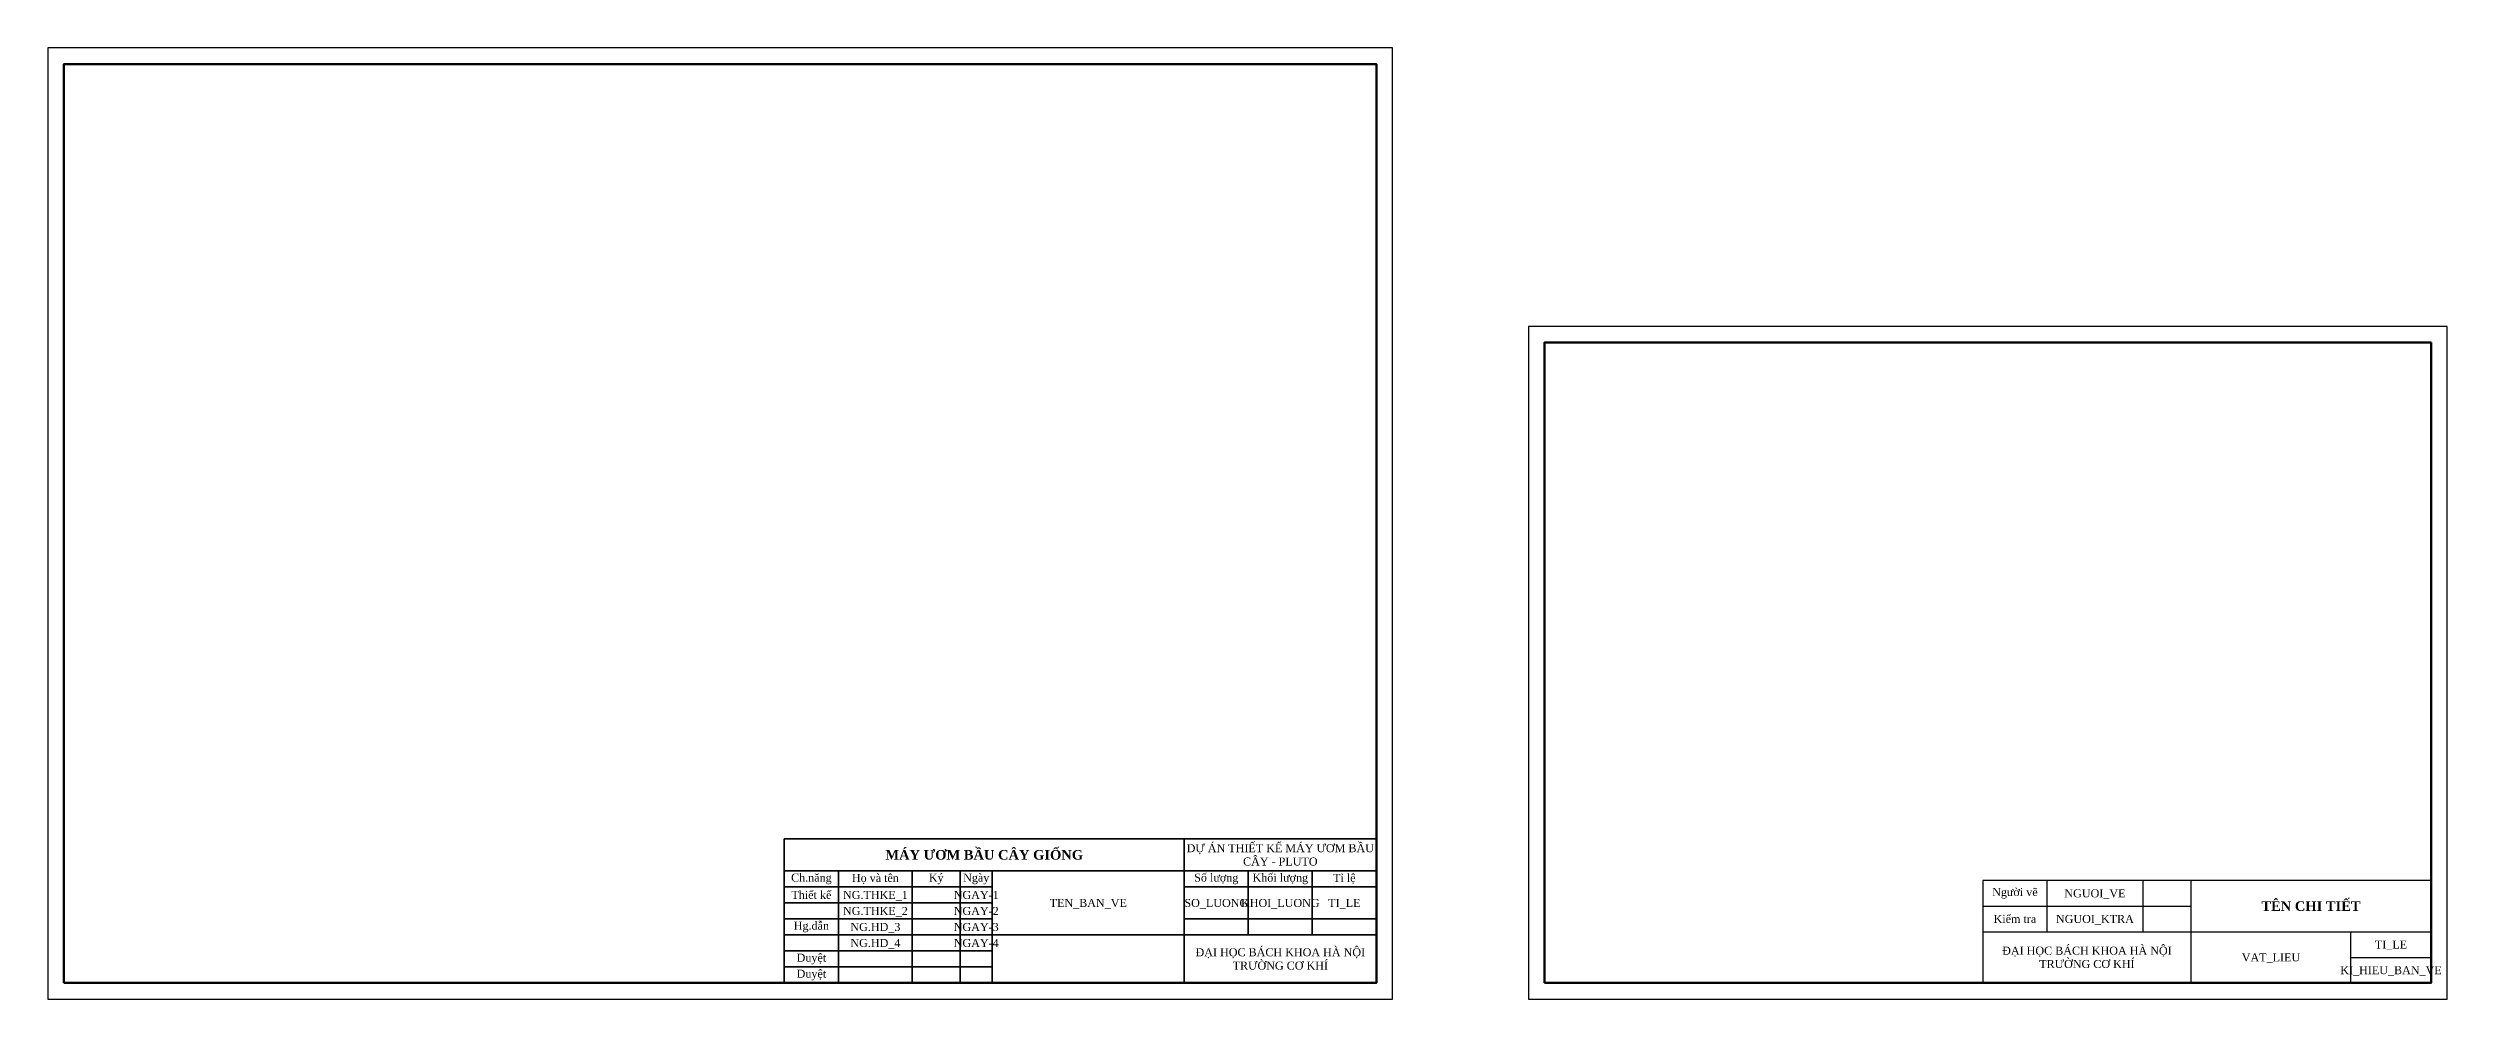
# Model space of a CAD drawing. Header units: millimetres. Extents: x -2719 to 4970, y -1200 to 2761.
# Drawn here: x -1190 to -440, y 1449 to 1746 of the extents above; entities that cross this region are included whole.
import ezdxf
from ezdxf.enums import TextEntityAlignment as Align

# ---------------------------------------------------------------- set-up
doc = ezdxf.new("R2010")
doc.units = ezdxf.units.MM
doc.header["$LTSCALE"] = 5
doc.header["$MEASUREMENT"] = 0
doc.layers.add('LIENDAM', color=3, linetype='Continuous', lineweight=50)
doc.layers.add('net dam', color=7, linetype='Continuous', lineweight=35)
doc.styles.get("Standard").update_dxf_attribs({"font": 'times.ttf', "height": 2.5})

msp = doc.modelspace()

# ---------------------------------------------------------------- linework, layer by layer
at = {"layer": 'Defpoints'}
for p, q in [((-445, 1486), (-585, 1486)), ((-585, 1486), (-585, 1454)), ((-565, 1486), (-565, 1470)), ((-535, 1486), (-535, 1470)), ((-520, 1486), (-520, 1454)), ((-445, 1454), (-445, 1486)), ((-585, 1478), (-520, 1478)), ((-585, 1470), (-445, 1470)), ((-470, 1454), (-470, 1470)), ((-470, 1462), (-445, 1462)), ((-585, 1454), (-445, 1454))]:
    msp.add_line(p, q, dxfattribs=at)
for points in [[(-1189.5, 1449), (-769.5, 1449), (-769.5, 1746), (-1189.5, 1746)], [(-727, 1449), (-440, 1449), (-440, 1659), (-727, 1659)]]:
    msp.add_lwpolyline(points, close=True, dxfattribs=at)
at = {"layer": 'LIENDAM'}
for points in [[(-1184.5, 1454), (-774.5, 1454), (-774.5, 1741), (-1184.5, 1741)], [(-722, 1454), (-445, 1454), (-445, 1654), (-722, 1654)]]:
    msp.add_lwpolyline(points, close=True, dxfattribs=at)
at = {"layer": 'net dam'}
for p, q in [((-959.5, 1454), (-959.5, 1499)), ((-959.5, 1499), (-774.5, 1499)), ((-834.5, 1454), (-834.5, 1499)), ((-774.5, 1499), (-774.5, 1454)), ((-959.5, 1489), (-774.5, 1489)), ((-942.5, 1454), (-942.5, 1489)), ((-919.5, 1454), (-919.5, 1489)), ((-904.5, 1454), (-904.5, 1489)), ((-894.5, 1454), (-894.5, 1489)), ((-814.5, 1489), (-814.5, 1469)), ((-794.5, 1489), (-794.5, 1469)), ((-959.5, 1484), (-894.5, 1484)), ((-959.5, 1479), (-894.5, 1479)), ((-834.5, 1484), (-774.5, 1484)), ((-959.5, 1474), (-894.5, 1474)), ((-834.5, 1474), (-774.5, 1474)), ((-959.5, 1469), (-774.5, 1469)), ((-959.5, 1464), (-894.5, 1464)), ((-959.5, 1459), (-894.5, 1459)), ((-774.5, 1454), (-959.5, 1454))]:
    msp.add_line(p, q, dxfattribs=at)

# ---------------------------------------------------------------- texts
at = {"layer": 'Defpoints', "attachment_point": 5}
for s, width, insert, char_height in [('Người vẽ', 20, (-575, 1482), 2.5), ('{\\fTimes New Roman|b1|i0|c0|p18;TÊN CHI TIẾT}', 75, (-482.5, 1478), 3), ('Kiểm tra', 20, (-575, 1474), 2.5), ('ĐẠI HỌC BÁCH KHOA HÀ NỘI\\PTRƯỜNG CƠ KHÍ', 65, (-552.5, 1462), 2.5)]:
    msp.add_mtext_dynamic_manual_height_columns(s, width=width, gutter_width=12.5, heights=[0], dxfattribs=dict(at, insert=insert, char_height=char_height))
at = {"layer": 'Defpoints'}
for tag, text, p in [('NGUOI_VE', '', (-550, 1482)), ('NGUOI_KTRA', '', (-550, 1474)), ('VAT_LIEU', '', (-495, 1462)), ('TI_LE', '1:1', (-457.5, 1466)), ('KI_HIEU_BAN_VE', '', (-457.5, 1458))]:
    msp.add_attdef(tag, text=text, height=2.5, dxfattribs=at).set_placement(p, align=Align.MIDDLE_CENTER)
at = {"layer": 'net dam', "attachment_point": 5}
for s, width, insert, char_height in [('{\\fTimes New Roman|b1|i0|c0|p18;MÁY ƯƠM BẦU CÂY GIỐNG}', 125, (-897, 1494), 3), ('DỰ ÁN THIẾT KẾ MÁY ƯƠM BẦU CÂY - PLUTO', 60, (-804.5, 1494), 2.5), ('Ch.năng', 17, (-951, 1486.5), 2.5), ('Họ và tên', 23, (-931, 1486.5), 2.5), ('Ký', 15, (-912, 1486.5), 2.5), ('Ngày', 10, (-899.5, 1486.5), 2.5), ('Số lượng', 20, (-824.5, 1486.5), 2.5), ('Khối lượng', 20, (-804.5, 1486.5), 2.5), ('Tỉ lệ', 20, (-784.5, 1486.5), 2.5), ('Thiết kế', 17, (-951, 1481.5), 2.5), ('Hg.dẫn', 17, (-951, 1471.5), 2.5), ('Duyệt', 17, (-951, 1461.5), 2.5), ('ĐẠI HỌC BÁCH KHOA HÀ NỘI \\PTRƯỜNG CƠ KHÍ', 60, (-804.5, 1461.5), 2.5), ('Duyệt', 17, (-951, 1456.5), 2.5)]:
    msp.add_mtext_dynamic_manual_height_columns(s, width=width, gutter_width=12.5, heights=[0], dxfattribs=dict(at, insert=insert, char_height=char_height))
at = {"layer": 'net dam'}
for tag, p in [('NG.THKE_1', (-931, 1481.5)), ('NG.THKE_2', (-931, 1476.5)), ('NGAY-1', (-899.5, 1481.5)), ('NGAY-2', (-899.5, 1476.5)), ('TEN_BAN_VE', (-864.5, 1479)), ('SO_LUONG', (-824.5, 1479)), ('KHOI_LUONG', (-804.5, 1479)), ('TI_LE', (-784.5, 1479)), ('NG.HD_3', (-931, 1471.5)), ('NGAY-3', (-899.5, 1471.5)), ('NG.HD_4', (-931, 1466.5)), ('NGAY-4', (-899.5, 1466.5))]:
    msp.add_attdef(tag, text='', height=2.5, dxfattribs=at).set_placement(p, align=Align.MIDDLE_CENTER)

doc.saveas('drawing.dxf')
